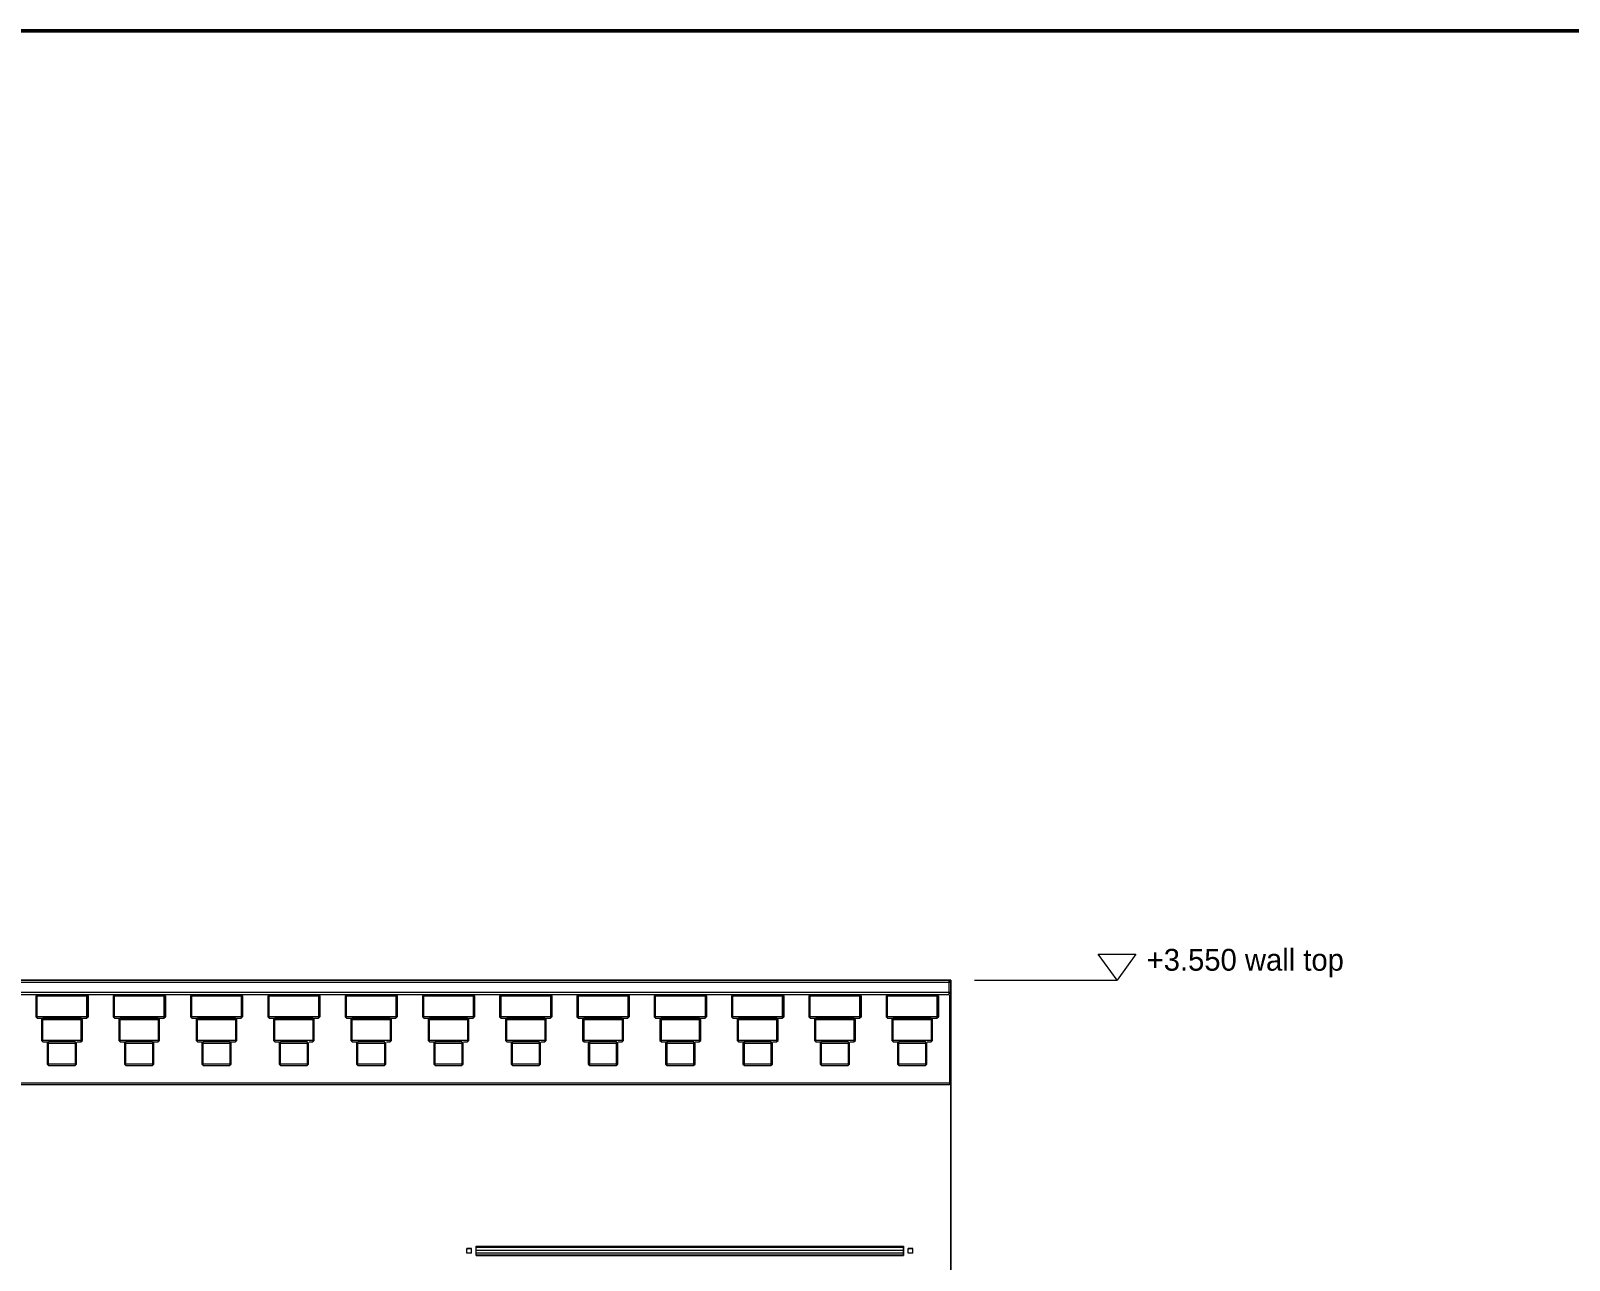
# Model space of a CAD drawing. Header units: metres. Extents: x 10 to 831, y 10 to 584.
# Drawn here: x 344.5 to 474.1, y 480.4 to 584 of the extents above; entities that cross this region are included whole.
import ezdxf

# ---------------------------------------------------------------- set-up
doc = ezdxf.new("R2010")
doc.units = ezdxf.units.M
for name, color, linetype, lineweight in [('DIM', 1, 'Continuous', 13), ('FRAME', 7, 'Continuous', 50), ('VIS', 8, 'Continuous', 13)]:
    doc.layers.add(name, color=color, linetype=linetype, lineweight=lineweight)

msp = doc.modelspace()

# ---------------------------------------------------------------- linework, layer by layer
at = {"layer": 'DIM'}
msp.add_line((424, 504), (436, 504), dxfattribs=at)
msp.add_lwpolyline([(434.4, 506.2), (437.6, 506.2), (436, 504), (434.4, 506.2)], dxfattribs=at)
at = {"layer": 'FRAME'}
msp.add_lwpolyline([(10, 10), (831, 10), (831, 584), (10, 584), (10, 10)], close=True, dxfattribs=at)
at = {"layer": 'VIS'}
for p, q in [((422, 504), (194, 504)), ((194, 504), (422, 504)), ((194, 504), (422, 504)), ((422, 504), (194, 504)), ((421.88, 504), (194.12, 504)), ((421.84, 504), (194.16, 504)), ((194.16, 504), (421.84, 504)), ((194.16, 503.84), (421.84, 503.84)), ((421.84, 504), (422, 503.84)), ((421.84, 504), (421.84, 503.84)), ((422, 503.84), (421.84, 504)), ((421.84, 504), (421.84, 504)), ((421.84, 503.84), (422, 503.84)), ((421.84, 503.84), (421.84, 502.96)), ((421.88, 504), (421.88, 503.94)), ((422, 503.88), (421.88, 504)), ((421.88, 504), (422, 503.88)), ((421.88, 504), (421.88, 504)), ((422, 503.84), (421.92, 503.84)), ((422, 503.88), (421.94, 503.88)), ((422, 400.56), (422, 504)), ((422, 400.56), (422, 504)), ((422, 504), (422, 504)), ((422, 504), (422, 476)), ((422, 476), (422, 504)), ((422, 504), (422, 504)), ((422, 503.88), (422, 503.88)), ((422, 495.32), (422, 503.88)), ((422, 503.88), (422, 503.7992)), ((422, 503.84), (422, 502.96)), ((422, 502.96), (422, 503.84)), ((422, 503.84), (422, 503.84)), ((421.84, 502.96), (194.16, 502.96)), ((194.16, 502.8), (421.84, 502.8)), ((344.8856, 502.68), (345.0056, 502.68)), ((344.8856, 502.68), (344.8856, 500.92)), ((345.0056, 502.68), (345.0056, 502.74)), ((345.0056, 500.92), (345.0056, 502.68)), ((345.0056, 502.68), (349.1656, 502.68)), ((349.1656, 502.68), (349.2856, 502.68)), ((349.1656, 502.68), (349.1656, 500.92)), ((349.2856, 502.68), (349.2256, 502.74)), ((349.2856, 502.68), (349.2256, 502.68)), ((349.2856, 500.92), (349.2856, 502.68)), ((349.2856, 502.68), (349.2856, 502.68)), ((349.2856, 502.68), (349.2856, 500.92)), ((351.4, 502.68), (351.52, 502.68)), ((351.4, 502.68), (351.4, 500.92)), ((351.52, 502.68), (351.52, 502.74)), ((351.52, 500.92), (351.52, 502.68)), ((351.52, 502.68), (355.68, 502.68)), ((355.68, 502.68), (355.8, 502.68)), ((355.68, 502.68), (355.68, 500.92)), ((355.8, 502.68), (355.74, 502.74)), ((355.8, 502.68), (355.74, 502.68)), ((355.8, 502.68), (355.8, 502.68)), ((355.8, 500.92), (355.8, 502.68)), ((355.8, 502.68), (355.8, 500.92)), ((357.9144, 502.68), (358.0344, 502.68)), ((357.9144, 502.68), (357.9144, 500.92)), ((358.0344, 502.68), (358.0344, 502.74)), ((358.0344, 500.92), (358.0344, 502.68)), ((358.0344, 502.68), (362.1944, 502.68)), ((362.1944, 502.68), (362.3144, 502.68)), ((362.1944, 502.68), (362.1944, 500.92)), ((362.3144, 502.68), (362.2544, 502.74)), ((362.3144, 502.68), (362.2544, 502.68)), ((362.3144, 500.92), (362.3144, 502.68)), ((362.3144, 502.68), (362.3144, 502.68)), ((362.3144, 502.68), (362.3144, 500.92)), ((364.4284, 502.68), (364.5484, 502.68)), ((364.4284, 502.68), (364.4284, 500.92)), ((364.5484, 502.68), (364.5484, 502.74)), ((364.5484, 500.92), (364.5484, 502.68)), ((364.5484, 502.68), (368.7084, 502.68)), ((368.7084, 502.68), (368.8284, 502.68)), ((368.7084, 502.68), (368.7084, 500.92)), ((368.8284, 502.68), (368.7684, 502.74)), ((368.8284, 502.68), (368.7684, 502.68)), ((368.8284, 502.68), (368.8284, 502.68)), ((368.8284, 500.92), (368.8284, 502.68)), ((368.8284, 502.68), (368.8284, 500.92)), ((370.9428, 502.68), (371.0628, 502.68)), ((370.9428, 502.68), (370.9428, 500.92)), ((371.0628, 502.68), (371.0628, 502.74)), ((371.0628, 500.92), (371.0628, 502.68)), ((371.0628, 502.68), (375.2228, 502.68)), ((375.2228, 502.68), (375.3428, 502.68)), ((375.2228, 502.68), (375.2228, 500.92)), ((375.3428, 502.68), (375.2828, 502.74)), ((375.3428, 502.68), (375.2828, 502.68)), ((375.3428, 500.92), (375.3428, 502.68)), ((375.3428, 502.68), (375.3428, 502.68)), ((375.3428, 502.68), (375.3428, 500.92)), ((377.4572, 502.68), (377.5772, 502.68)), ((377.4572, 502.68), (377.4572, 500.92)), ((377.5772, 502.68), (377.5772, 502.74)), ((377.5772, 500.92), (377.5772, 502.68)), ((377.5772, 502.68), (381.7372, 502.68)), ((381.7372, 502.68), (381.8572, 502.68)), ((381.7372, 502.68), (381.7372, 500.92)), ((381.8572, 502.68), (381.7972, 502.74)), ((381.8572, 502.68), (381.7972, 502.68)), ((381.8572, 502.68), (381.8572, 502.68)), ((381.8572, 500.92), (381.8572, 502.68)), ((381.8572, 502.68), (381.8572, 500.92)), ((383.9716, 502.68), (384.0916, 502.68)), ((383.9716, 502.68), (383.9716, 500.92)), ((384.0916, 502.68), (384.0916, 502.74)), ((384.0916, 500.92), (384.0916, 502.68)), ((384.0916, 502.68), (388.2516, 502.68)), ((388.2516, 502.68), (388.3716, 502.68)), ((388.2516, 502.68), (388.2516, 500.92)), ((388.3716, 502.68), (388.3116, 502.74)), ((388.3716, 502.68), (388.3116, 502.68)), ((388.3716, 500.92), (388.3716, 502.68)), ((388.3716, 502.68), (388.3716, 502.68)), ((388.3716, 502.68), (388.3716, 500.92)), ((390.4856, 502.68), (390.6056, 502.68)), ((390.4856, 502.68), (390.4856, 500.92)), ((390.6056, 502.68), (390.6056, 502.74)), ((390.6056, 500.92), (390.6056, 502.68)), ((390.6056, 502.68), (394.7656, 502.68)), ((394.7656, 502.68), (394.8856, 502.68)), ((394.7656, 502.68), (394.7656, 500.92)), ((394.8856, 502.68), (394.8256, 502.74)), ((394.8856, 502.68), (394.8256, 502.68)), ((394.8856, 502.68), (394.8856, 502.68)), ((394.8856, 500.92), (394.8856, 502.68)), ((394.8856, 502.68), (394.8856, 500.92)), ((397, 502.68), (397.12, 502.68)), ((397, 502.68), (397, 500.92)), ((397.12, 502.68), (397.12, 502.74)), ((397.12, 500.92), (397.12, 502.68)), ((397.12, 502.68), (401.28, 502.68)), ((401.28, 502.68), (401.4, 502.68)), ((401.28, 502.68), (401.28, 500.92)), ((401.4, 502.68), (401.34, 502.74)), ((401.4, 502.68), (401.34, 502.68)), ((401.4, 500.92), (401.4, 502.68)), ((401.4, 502.68), (401.4, 502.68)), ((401.4, 502.68), (401.4, 500.92)), ((403.5144, 502.68), (403.6344, 502.68)), ((403.5144, 502.68), (403.5144, 500.92)), ((403.6344, 502.68), (403.6344, 502.74)), ((403.6344, 500.92), (403.6344, 502.68)), ((403.6344, 502.68), (407.7944, 502.68)), ((407.7944, 502.68), (407.9144, 502.68)), ((407.7944, 502.68), (407.7944, 500.92)), ((407.9144, 502.68), (407.8544, 502.74)), ((407.9144, 502.68), (407.8544, 502.68)), ((407.9144, 502.68), (407.9144, 502.68)), ((407.9144, 500.92), (407.9144, 502.68)), ((407.9144, 502.68), (407.9144, 500.92)), ((410.0288, 502.68), (410.1484, 502.68)), ((410.0288, 502.68), (410.0288, 500.92)), ((410.1484, 502.68), (410.1484, 502.74)), ((410.1484, 500.92), (410.1484, 502.68)), ((410.1484, 502.68), (414.3084, 502.68)), ((414.3084, 502.68), (414.4284, 502.68)), ((414.3084, 502.68), (414.3084, 500.92)), ((414.4284, 502.68), (414.3684, 502.74)), ((414.4284, 502.68), (414.3684, 502.68)), ((414.4284, 500.92), (414.4284, 502.68)), ((414.4284, 502.68), (414.4284, 502.68)), ((414.4284, 502.68), (414.4284, 500.92)), ((416.5428, 502.68), (416.6628, 502.68)), ((416.5428, 502.68), (416.5428, 500.92)), ((416.6628, 502.68), (416.6628, 502.74)), ((416.6628, 500.92), (416.6628, 502.68)), ((416.6628, 502.68), (420.8228, 502.68)), ((420.8228, 502.68), (420.9428, 502.68)), ((420.8228, 502.68), (420.8228, 500.92)), ((420.9428, 502.68), (420.8828, 502.74)), ((420.9428, 502.68), (420.8828, 502.68)), ((420.9428, 502.68), (420.9428, 502.68)), ((420.9428, 500.92), (420.9428, 502.68)), ((420.9428, 502.68), (420.9428, 500.92)), ((421.84, 502.8), (422, 502.96)), ((422, 502.96), (421.84, 502.96)), ((421.84, 502.96), (421.84, 502.8)), ((421.84, 502.8), (421.84, 502.8)), ((421.88, 502.7496), (421.88, 495.32)), ((422, 502.96), (421.92, 502.88)), ((422, 502.96), (422, 502.96)), ((422, 502.9108), (422, 495.32)), ((345.0056, 500.92), (344.8856, 500.92)), ((344.8856, 500.92), (345.0056, 500.8)), ((344.8856, 500.92), (344.8856, 500.92)), ((345.0056, 500.8), (345.0056, 500.92)), ((349.1656, 500.92), (345.0056, 500.92)), ((345.0056, 500.8), (349.1656, 500.8)), ((345.4856, 500.8), (345.3656, 500.68)), ((345.3656, 500.68), (345.4856, 500.68)), ((345.3656, 500.68), (345.3656, 498.92)), ((345.4856, 500.68), (345.4856, 500.8)), ((345.4856, 500.8), (345.4856, 500.8)), ((348.6856, 500.8), (345.4856, 500.8)), ((345.4856, 500.68), (348.6856, 500.68)), ((345.4856, 498.92), (345.4856, 500.68)), ((348.6856, 500.8), (348.6856, 500.68)), ((348.8056, 500.68), (348.6856, 500.8)), ((348.6856, 500.8), (348.6856, 500.8)), ((348.6856, 500.68), (348.8056, 500.68)), ((348.6856, 500.68), (348.6856, 498.92)), ((348.8056, 500.68), (348.8056, 500.68)), ((348.8056, 498.92), (348.8056, 500.68)), ((349.1656, 500.8), (349.2856, 500.92)), ((349.2856, 500.92), (349.1656, 500.92)), ((349.1656, 500.92), (349.1656, 500.8)), ((349.1656, 500.8), (349.1656, 500.8)), ((349.2856, 500.92), (349.2256, 500.86)), ((349.2856, 500.92), (349.2856, 500.92)), ((351.52, 500.92), (351.4, 500.92)), ((351.4, 500.92), (351.52, 500.8)), ((351.4, 500.92), (351.4, 500.92)), ((351.52, 500.8), (351.52, 500.92)), ((355.68, 500.92), (351.52, 500.92)), ((351.52, 500.8), (355.68, 500.8)), ((352, 500.8), (351.88, 500.68)), ((351.88, 500.68), (352, 500.68)), ((351.88, 500.68), (351.88, 498.92)), ((352, 500.68), (352, 500.8)), ((352, 500.8), (352, 500.8)), ((355.2, 500.8), (352, 500.8)), ((352, 500.68), (355.2, 500.68)), ((352, 498.92), (352, 500.68)), ((355.2, 500.8), (355.2, 500.68)), ((355.32, 500.68), (355.2, 500.8)), ((355.2, 500.8), (355.2, 500.8)), ((355.2, 500.68), (355.32, 500.68)), ((355.2, 500.68), (355.2, 498.92)), ((355.32, 498.92), (355.32, 500.68)), ((355.32, 500.68), (355.32, 500.68)), ((355.68, 500.8), (355.8, 500.92)), ((355.8, 500.92), (355.68, 500.92)), ((355.68, 500.92), (355.68, 500.8)), ((355.68, 500.8), (355.68, 500.8)), ((355.8, 500.92), (355.74, 500.86)), ((355.8, 500.92), (355.8, 500.92)), ((358.0344, 500.92), (357.9144, 500.92)), ((357.9144, 500.92), (358.0344, 500.8)), ((357.9144, 500.92), (357.9144, 500.92)), ((358.0344, 500.8), (358.0344, 500.92)), ((362.1944, 500.92), (358.0344, 500.92)), ((358.0344, 500.8), (362.1944, 500.8)), ((358.5144, 500.8), (358.3944, 500.68)), ((358.3944, 500.68), (358.5144, 500.68)), ((358.3944, 500.68), (358.3944, 498.92)), ((358.5144, 500.68), (358.5144, 500.8)), ((358.5144, 500.8), (358.5144, 500.8)), ((361.7144, 500.8), (358.5144, 500.8)), ((358.5144, 500.68), (361.7144, 500.68)), ((358.5144, 498.92), (358.5144, 500.68)), ((361.7144, 500.8), (361.7144, 500.68)), ((361.8344, 500.68), (361.7144, 500.8)), ((361.7144, 500.8), (361.7144, 500.8)), ((361.7144, 500.68), (361.8344, 500.68)), ((361.7144, 500.68), (361.7144, 498.92)), ((361.8344, 500.68), (361.8344, 500.68)), ((361.8344, 498.92), (361.8344, 500.68)), ((362.1944, 500.8), (362.3144, 500.92)), ((362.3144, 500.92), (362.1944, 500.92)), ((362.1944, 500.92), (362.1944, 500.8)), ((362.1944, 500.8), (362.1944, 500.8)), ((362.3144, 500.92), (362.2544, 500.86)), ((362.3144, 500.92), (362.3144, 500.92)), ((364.5484, 500.92), (364.4284, 500.92)), ((364.4284, 500.92), (364.5484, 500.8)), ((364.4284, 500.92), (364.4284, 500.92)), ((364.5484, 500.8), (364.5484, 500.92)), ((368.7084, 500.92), (364.5484, 500.92)), ((364.5484, 500.8), (368.7084, 500.8)), ((365.0284, 500.8), (364.9084, 500.68)), ((364.9084, 500.68), (365.0284, 500.68)), ((364.9084, 500.68), (364.9084, 498.92)), ((365.0284, 500.68), (365.0284, 500.8)), ((365.0284, 500.8), (365.0284, 500.8)), ((368.2288, 500.8), (365.0284, 500.8)), ((365.0284, 500.68), (368.2288, 500.68)), ((365.0284, 498.92), (365.0284, 500.68)), ((368.2288, 500.8), (368.2288, 500.68)), ((368.3484, 500.68), (368.2288, 500.8)), ((368.2288, 500.8), (368.2288, 500.8)), ((368.2288, 500.68), (368.3484, 500.68)), ((368.2288, 500.68), (368.2288, 498.92)), ((368.3484, 498.92), (368.3484, 500.68)), ((368.3484, 500.68), (368.3484, 500.68)), ((368.7084, 500.8), (368.8284, 500.92)), ((368.8284, 500.92), (368.7084, 500.92)), ((368.7084, 500.92), (368.7084, 500.8)), ((368.7084, 500.8), (368.7084, 500.8)), ((368.8284, 500.92), (368.7684, 500.86)), ((368.8284, 500.92), (368.8284, 500.92)), ((371.0628, 500.92), (370.9428, 500.92)), ((370.9428, 500.92), (371.0628, 500.8)), ((370.9428, 500.92), (370.9428, 500.92)), ((371.0628, 500.8), (371.0628, 500.92)), ((375.2228, 500.92), (371.0628, 500.92)), ((371.0628, 500.8), (375.2228, 500.8)), ((371.5428, 500.8), (371.4228, 500.68)), ((371.4228, 500.68), (371.5428, 500.68)), ((371.4228, 500.68), (371.4228, 498.92)), ((371.5428, 500.68), (371.5428, 500.8)), ((371.5428, 500.8), (371.5428, 500.8)), ((374.7428, 500.8), (371.5428, 500.8)), ((371.5428, 500.68), (374.7428, 500.68)), ((371.5428, 498.92), (371.5428, 500.68)), ((374.7428, 500.8), (374.7428, 500.68)), ((374.8628, 500.68), (374.7428, 500.8)), ((374.7428, 500.8), (374.7428, 500.8)), ((374.7428, 500.68), (374.8628, 500.68)), ((374.7428, 500.68), (374.7428, 498.92)), ((374.8628, 500.68), (374.8628, 500.68)), ((374.8628, 498.92), (374.8628, 500.68)), ((375.2228, 500.8), (375.3428, 500.92)), ((375.3428, 500.92), (375.2228, 500.92)), ((375.2228, 500.92), (375.2228, 500.8)), ((375.2228, 500.8), (375.2228, 500.8)), ((375.3428, 500.92), (375.2828, 500.86)), ((375.3428, 500.92), (375.3428, 500.92)), ((377.5772, 500.92), (377.4572, 500.92)), ((377.4572, 500.92), (377.5772, 500.8)), ((377.4572, 500.92), (377.4572, 500.92)), ((377.5772, 500.8), (377.5772, 500.92)), ((381.7372, 500.92), (377.5772, 500.92)), ((377.5772, 500.8), (381.7372, 500.8)), ((378.0572, 500.8), (377.9372, 500.68)), ((377.9372, 500.68), (378.0572, 500.68)), ((377.9372, 500.68), (377.9372, 498.92)), ((378.0572, 500.68), (378.0572, 500.8)), ((378.0572, 500.8), (378.0572, 500.8)), ((381.2572, 500.8), (378.0572, 500.8)), ((378.0572, 500.68), (381.2572, 500.68)), ((378.0572, 498.92), (378.0572, 500.68)), ((381.2572, 500.8), (381.2572, 500.68)), ((381.3772, 500.68), (381.2572, 500.8)), ((381.2572, 500.8), (381.2572, 500.8)), ((381.2572, 500.68), (381.3772, 500.68)), ((381.2572, 500.68), (381.2572, 498.92)), ((381.3772, 498.92), (381.3772, 500.68)), ((381.3772, 500.68), (381.3772, 500.68)), ((381.7372, 500.8), (381.8572, 500.92)), ((381.8572, 500.92), (381.7372, 500.92)), ((381.7372, 500.92), (381.7372, 500.8)), ((381.7372, 500.8), (381.7372, 500.8)), ((381.8572, 500.92), (381.7972, 500.86)), ((381.8572, 500.92), (381.8572, 500.92)), ((384.0916, 500.92), (383.9716, 500.92)), ((383.9716, 500.92), (384.0916, 500.8)), ((383.9716, 500.92), (383.9716, 500.92)), ((384.0916, 500.8), (384.0916, 500.92)), ((388.2516, 500.92), (384.0916, 500.92)), ((384.0916, 500.8), (388.2516, 500.8)), ((384.5716, 500.8), (384.4516, 500.68)), ((384.4516, 500.68), (384.5716, 500.68)), ((384.4516, 500.68), (384.4516, 498.92)), ((384.5716, 500.68), (384.5716, 500.8)), ((384.5716, 500.8), (384.5716, 500.8)), ((387.7716, 500.8), (384.5716, 500.8)), ((384.5716, 500.68), (387.7716, 500.68)), ((384.5716, 498.92), (384.5716, 500.68)), ((387.7716, 500.8), (387.7716, 500.68)), ((387.8916, 500.68), (387.7716, 500.8)), ((387.7716, 500.8), (387.7716, 500.8)), ((387.7716, 500.68), (387.8916, 500.68)), ((387.7716, 500.68), (387.7716, 498.92)), ((387.8916, 500.68), (387.8916, 500.68)), ((387.8916, 498.92), (387.8916, 500.68)), ((388.2516, 500.8), (388.3716, 500.92)), ((388.3716, 500.92), (388.2516, 500.92)), ((388.2516, 500.92), (388.2516, 500.8)), ((388.2516, 500.8), (388.2516, 500.8)), ((388.3716, 500.92), (388.3116, 500.86)), ((388.3716, 500.92), (388.3716, 500.92)), ((390.6056, 500.92), (390.4856, 500.92)), ((390.4856, 500.92), (390.6056, 500.8)), ((390.4856, 500.92), (390.4856, 500.92)), ((390.6056, 500.8), (390.6056, 500.92)), ((394.7656, 500.92), (390.6056, 500.92)), ((390.6056, 500.8), (394.7656, 500.8)), ((391.0856, 500.8), (390.9656, 500.68)), ((390.9656, 500.68), (391.0856, 500.68)), ((390.9656, 500.68), (390.9656, 498.92)), ((391.0856, 500.68), (391.0856, 500.8)), ((391.0856, 500.8), (391.0856, 500.8)), ((394.2856, 500.8), (391.0856, 500.8)), ((391.0856, 500.68), (394.2856, 500.68)), ((391.0856, 498.92), (391.0856, 500.68)), ((394.2856, 500.8), (394.2856, 500.68)), ((394.4056, 500.68), (394.2856, 500.8)), ((394.2856, 500.8), (394.2856, 500.8)), ((394.2856, 500.68), (394.4056, 500.68)), ((394.2856, 500.68), (394.2856, 498.92)), ((394.4056, 498.92), (394.4056, 500.68)), ((394.4056, 500.68), (394.4056, 500.68)), ((394.7656, 500.8), (394.8856, 500.92)), ((394.8856, 500.92), (394.7656, 500.92)), ((394.7656, 500.92), (394.7656, 500.8)), ((394.7656, 500.8), (394.7656, 500.8)), ((394.8856, 500.92), (394.8256, 500.86)), ((394.8856, 500.92), (394.8856, 500.92)), ((397.12, 500.92), (397, 500.92)), ((397, 500.92), (397.12, 500.8)), ((397, 500.92), (397, 500.92)), ((397.12, 500.8), (397.12, 500.92)), ((401.28, 500.92), (397.12, 500.92)), ((397.12, 500.8), (401.28, 500.8)), ((397.6, 500.8), (397.48, 500.68)), ((397.48, 500.68), (397.6, 500.68)), ((397.48, 500.68), (397.48, 498.92)), ((397.6, 500.68), (397.6, 500.8)), ((397.6, 500.8), (397.6, 500.8)), ((400.8, 500.8), (397.6, 500.8)), ((397.6, 500.68), (400.8, 500.68)), ((397.6, 498.92), (397.6, 500.68)), ((400.8, 500.8), (400.8, 500.68)), ((400.92, 500.68), (400.8, 500.8)), ((400.8, 500.8), (400.8, 500.8)), ((400.8, 500.68), (400.92, 500.68)), ((400.8, 500.68), (400.8, 498.92)), ((400.92, 500.68), (400.92, 500.68)), ((400.92, 498.92), (400.92, 500.68)), ((401.28, 500.8), (401.4, 500.92)), ((401.4, 500.92), (401.28, 500.92)), ((401.28, 500.92), (401.28, 500.8)), ((401.28, 500.8), (401.28, 500.8)), ((401.4, 500.92), (401.34, 500.86)), ((401.4, 500.92), (401.4, 500.92)), ((403.6344, 500.92), (403.5144, 500.92)), ((403.5144, 500.92), (403.6344, 500.8)), ((403.5144, 500.92), (403.5144, 500.92)), ((403.6344, 500.8), (403.6344, 500.92)), ((407.7944, 500.92), (403.6344, 500.92)), ((403.6344, 500.8), (407.7944, 500.8)), ((404.1144, 500.8), (403.9944, 500.68)), ((403.9944, 500.68), (404.1144, 500.68)), ((403.9944, 500.68), (403.9944, 498.92)), ((404.1144, 500.68), (404.1144, 500.8)), ((404.1144, 500.8), (404.1144, 500.8)), ((407.3144, 500.8), (404.1144, 500.8)), ((404.1144, 500.68), (407.3144, 500.68)), ((404.1144, 498.92), (404.1144, 500.68)), ((407.3144, 500.8), (407.3144, 500.68)), ((407.4344, 500.68), (407.3144, 500.8)), ((407.3144, 500.8), (407.3144, 500.8)), ((407.3144, 500.68), (407.4344, 500.68)), ((407.3144, 500.68), (407.3144, 498.92)), ((407.4344, 498.92), (407.4344, 500.68)), ((407.4344, 500.68), (407.4344, 500.68)), ((407.7944, 500.8), (407.9144, 500.92)), ((407.9144, 500.92), (407.7944, 500.92)), ((407.7944, 500.92), (407.7944, 500.8)), ((407.7944, 500.8), (407.7944, 500.8)), ((407.9144, 500.92), (407.8544, 500.86)), ((407.9144, 500.92), (407.9144, 500.92)), ((410.1484, 500.92), (410.0288, 500.92)), ((410.0288, 500.92), (410.1484, 500.8)), ((410.0288, 500.92), (410.0288, 500.92)), ((410.1484, 500.8), (410.1484, 500.92)), ((414.3084, 500.92), (410.1484, 500.92)), ((410.1484, 500.8), (414.3084, 500.8)), ((410.6284, 500.8), (410.5084, 500.68)), ((410.5084, 500.68), (410.6284, 500.68)), ((410.5084, 500.68), (410.5084, 498.92)), ((410.6284, 500.68), (410.6284, 500.8)), ((410.6284, 500.8), (410.6284, 500.8)), ((413.8284, 500.8), (410.6284, 500.8)), ((410.6284, 500.68), (413.8284, 500.68)), ((410.6284, 498.92), (410.6284, 500.68)), ((413.8284, 500.8), (413.8284, 500.68)), ((413.9484, 500.68), (413.8284, 500.8)), ((413.8284, 500.8), (413.8284, 500.8)), ((413.8284, 500.68), (413.9484, 500.68)), ((413.8284, 500.68), (413.8284, 498.92)), ((413.9484, 500.68), (413.9484, 500.68)), ((413.9484, 498.92), (413.9484, 500.68)), ((414.3084, 500.8), (414.4284, 500.92)), ((414.4284, 500.92), (414.3084, 500.92)), ((414.3084, 500.92), (414.3084, 500.8)), ((414.3084, 500.8), (414.3084, 500.8)), ((414.4284, 500.92), (414.3684, 500.86)), ((414.4284, 500.92), (414.4284, 500.92)), ((416.6628, 500.92), (416.5428, 500.92)), ((416.5428, 500.92), (416.6628, 500.8)), ((416.5428, 500.92), (416.5428, 500.92)), ((416.6628, 500.8), (416.6628, 500.92)), ((420.8228, 500.92), (416.6628, 500.92)), ((416.6628, 500.8), (420.8228, 500.8)), ((417.1428, 500.8), (417.0228, 500.68)), ((417.0228, 500.68), (417.1428, 500.68)), ((417.0228, 500.68), (417.0228, 498.92)), ((417.1428, 500.68), (417.1428, 500.8)), ((417.1428, 500.8), (417.1428, 500.8)), ((420.3428, 500.8), (417.1428, 500.8)), ((417.1428, 500.68), (420.3428, 500.68)), ((417.1428, 498.92), (417.1428, 500.68)), ((420.3428, 500.8), (420.3428, 500.68)), ((420.4628, 500.68), (420.3428, 500.8)), ((420.3428, 500.8), (420.3428, 500.8)), ((420.3428, 500.68), (420.4628, 500.68)), ((420.3428, 500.68), (420.3428, 498.92)), ((420.4628, 498.92), (420.4628, 500.68)), ((420.4628, 500.68), (420.4628, 500.68)), ((420.8228, 500.8), (420.9428, 500.92)), ((420.9428, 500.92), (420.8228, 500.92)), ((420.8228, 500.92), (420.8228, 500.8)), ((420.8228, 500.8), (420.8228, 500.8)), ((420.9428, 500.92), (420.8828, 500.86)), ((420.9428, 500.92), (420.9428, 500.92)), ((345.4856, 498.92), (345.3656, 498.92)), ((345.3656, 498.92), (345.4856, 498.8)), ((345.3656, 498.92), (345.3656, 498.92)), ((345.4856, 498.8), (345.4856, 498.92)), ((348.6856, 498.92), (345.4856, 498.92)), ((345.4856, 498.8), (345.9068, 498.8)), ((345.9656, 498.8), (345.8456, 498.68)), ((345.8456, 498.68), (345.9656, 498.68)), ((345.8456, 498.68), (345.8456, 496.92)), ((345.9656, 498.68), (345.9656, 498.8)), ((348.2056, 498.8), (345.9656, 498.8)), ((345.9656, 498.8), (345.9656, 498.8)), ((345.9656, 498.68), (348.2056, 498.68)), ((345.9656, 496.92), (345.9656, 498.68)), ((348.2056, 498.8), (348.2056, 498.68)), ((348.3256, 498.68), (348.2056, 498.8)), ((348.2056, 498.68), (348.3256, 498.68)), ((348.2056, 498.68), (348.2056, 496.92)), ((348.3256, 496.92), (348.3256, 498.68)), ((348.3256, 498.68), (348.3256, 498.68)), ((348.3488, 498.8), (348.6856, 498.8)), ((348.6856, 498.8), (348.8056, 498.92)), ((348.8056, 498.92), (348.6856, 498.92)), ((348.6856, 498.92), (348.6856, 498.8)), ((348.6856, 498.8), (348.6856, 498.8)), ((348.8056, 498.92), (348.8056, 498.92)), ((352, 498.92), (351.88, 498.92)), ((351.88, 498.92), (352, 498.8)), ((351.88, 498.92), (351.88, 498.92)), ((352, 498.8), (352, 498.92)), ((355.2, 498.92), (352, 498.92)), ((352, 498.8), (352.4, 498.8)), ((352.48, 498.8), (352.36, 498.68)), ((352.36, 498.68), (352.48, 498.68)), ((352.36, 498.68), (352.36, 496.92)), ((352.48, 498.68), (352.48, 498.8)), ((354.72, 498.8), (352.48, 498.8)), ((352.48, 498.8), (352.48, 498.8)), ((352.48, 498.68), (354.72, 498.68)), ((352.48, 496.92), (352.48, 498.68)), ((354.72, 498.8), (355.2, 498.8)), ((354.72, 498.8), (354.72, 498.68)), ((354.84, 498.68), (354.72, 498.8)), ((354.72, 498.68), (354.84, 498.68)), ((354.72, 498.68), (354.72, 496.92)), ((354.84, 498.68), (354.84, 498.68)), ((354.84, 496.92), (354.84, 498.68)), ((355.2, 498.8), (355.32, 498.92)), ((355.32, 498.92), (355.2, 498.92)), ((355.2, 498.92), (355.2, 498.8)), ((355.2, 498.8), (355.2, 498.8)), ((355.32, 498.92), (355.32, 498.92)), ((358.5144, 498.92), (358.3944, 498.92)), ((358.3944, 498.92), (358.5144, 498.8)), ((358.3944, 498.92), (358.3944, 498.92)), ((358.5144, 498.8), (358.5144, 498.92)), ((361.7144, 498.92), (358.5144, 498.92)), ((358.5144, 498.8), (358.9144, 498.8)), ((358.9944, 498.8), (358.8744, 498.68)), ((358.8744, 498.68), (358.9944, 498.68)), ((358.8744, 498.68), (358.8744, 496.92)), ((358.9944, 498.68), (358.9944, 498.8)), ((361.2344, 498.8), (358.9944, 498.8)), ((358.9944, 498.8), (358.9944, 498.8)), ((358.9944, 498.68), (361.2344, 498.68)), ((358.9944, 496.92), (358.9944, 498.68)), ((361.2344, 498.8), (361.7144, 498.8)), ((361.2344, 498.8), (361.2344, 498.68)), ((361.3544, 498.68), (361.2344, 498.8)), ((361.2344, 498.68), (361.3544, 498.68)), ((361.2344, 498.68), (361.2344, 496.92)), ((361.3544, 496.92), (361.3544, 498.68)), ((361.3544, 498.68), (361.3544, 498.68)), ((361.7144, 498.8), (361.8344, 498.92)), ((361.8344, 498.92), (361.7144, 498.92)), ((361.7144, 498.92), (361.7144, 498.8)), ((361.7144, 498.8), (361.7144, 498.8)), ((361.8344, 498.92), (361.8344, 498.92)), ((365.0284, 498.92), (364.9084, 498.92)), ((364.9084, 498.92), (365.0284, 498.8)), ((364.9084, 498.92), (364.9084, 498.92)), ((365.0284, 498.8), (365.0284, 498.92)), ((368.2288, 498.92), (365.0284, 498.92)), ((365.0284, 498.8), (365.4284, 498.8)), ((365.5084, 498.8), (365.3884, 498.68)), ((365.3884, 498.68), (365.5084, 498.68)), ((365.3884, 498.68), (365.3884, 496.92)), ((365.5084, 498.68), (365.5084, 498.8)), ((367.7488, 498.8), (365.5084, 498.8)), ((365.5084, 498.8), (365.5084, 498.8)), ((365.5084, 498.68), (367.7488, 498.68)), ((365.5084, 496.92), (365.5084, 498.68)), ((367.7488, 498.8), (367.7488, 498.68)), ((367.8684, 498.68), (367.7488, 498.8)), ((367.7488, 498.68), (367.8684, 498.68)), ((367.7488, 498.68), (367.7488, 496.92)), ((367.8684, 498.68), (367.8684, 498.68)), ((367.8684, 496.92), (367.8684, 498.68)), ((367.9084, 498.8), (368.2288, 498.8)), ((368.2288, 498.8), (368.3484, 498.92)), ((368.3484, 498.92), (368.2288, 498.92)), ((368.2288, 498.92), (368.2288, 498.8)), ((368.2288, 498.8), (368.2288, 498.8)), ((368.3484, 498.92), (368.3484, 498.92)), ((371.5428, 498.92), (371.4228, 498.92)), ((371.4228, 498.92), (371.5428, 498.8)), ((371.4228, 498.92), (371.4228, 498.92)), ((371.5428, 498.8), (371.5428, 498.92)), ((374.7428, 498.92), (371.5428, 498.92)), ((371.5428, 498.8), (371.9428, 498.8)), ((372.0228, 498.8), (371.9028, 498.68)), ((371.9028, 498.68), (372.0228, 498.68)), ((371.9028, 498.68), (371.9028, 496.92)), ((372.0228, 498.68), (372.0228, 498.8)), ((374.2628, 498.8), (372.0228, 498.8)), ((372.0228, 498.8), (372.0228, 498.8)), ((372.0228, 498.68), (374.2628, 498.68)), ((372.0228, 496.92), (372.0228, 498.68)), ((374.2628, 498.8), (374.2628, 498.68)), ((374.3828, 498.68), (374.2628, 498.8)), ((374.2628, 498.68), (374.3828, 498.68)), ((374.2628, 498.68), (374.2628, 496.92)), ((374.3828, 496.92), (374.3828, 498.68)), ((374.3828, 498.68), (374.3828, 498.68)), ((374.4228, 498.8), (374.7428, 498.8)), ((374.7428, 498.8), (374.8628, 498.92)), ((374.8628, 498.92), (374.7428, 498.92)), ((374.7428, 498.92), (374.7428, 498.8)), ((374.7428, 498.8), (374.7428, 498.8)), ((374.8628, 498.92), (374.8628, 498.92)), ((378.0572, 498.92), (377.9372, 498.92)), ((377.9372, 498.92), (378.0572, 498.8)), ((377.9372, 498.92), (377.9372, 498.92)), ((378.0572, 498.8), (378.0572, 498.92)), ((381.2572, 498.92), (378.0572, 498.92)), ((378.0572, 498.8), (378.4784, 498.8)), ((378.5372, 498.8), (378.4172, 498.68)), ((378.4172, 498.68), (378.5372, 498.68)), ((378.4172, 498.68), (378.4172, 496.92)), ((378.5372, 498.68), (378.5372, 498.8)), ((380.7772, 498.8), (378.5372, 498.8)), ((378.5372, 498.8), (378.5372, 498.8)), ((378.5372, 498.68), (380.7772, 498.68)), ((378.5372, 496.92), (378.5372, 498.68)), ((380.7772, 498.8), (380.7772, 498.68)), ((380.8972, 498.68), (380.7772, 498.8)), ((380.7772, 498.68), (380.8972, 498.68)), ((380.7772, 498.68), (380.7772, 496.92)), ((380.8972, 498.68), (380.8972, 498.68)), ((380.8972, 496.92), (380.8972, 498.68)), ((380.9204, 498.8), (381.2572, 498.8)), ((381.2572, 498.8), (381.3772, 498.92)), ((381.3772, 498.92), (381.2572, 498.92)), ((381.2572, 498.92), (381.2572, 498.8)), ((381.2572, 498.8), (381.2572, 498.8)), ((381.3772, 498.92), (381.3772, 498.92)), ((384.5716, 498.92), (384.4516, 498.92)), ((384.4516, 498.92), (384.5716, 498.8)), ((384.4516, 498.92), (384.4516, 498.92)), ((384.5716, 498.8), (384.5716, 498.92)), ((387.7716, 498.92), (384.5716, 498.92)), ((384.5716, 498.8), (384.9924, 498.8)), ((385.0516, 498.8), (384.9316, 498.68)), ((384.9316, 498.68), (385.0516, 498.68)), ((384.9316, 498.68), (384.9316, 496.92)), ((385.0516, 498.68), (385.0516, 498.8)), ((387.2916, 498.8), (385.0516, 498.8)), ((385.0516, 498.8), (385.0516, 498.8)), ((385.0516, 498.68), (387.2916, 498.68)), ((385.0516, 496.92), (385.0516, 498.68)), ((387.2916, 498.8), (387.2916, 498.68)), ((387.4116, 498.68), (387.2916, 498.8)), ((387.2916, 498.68), (387.4116, 498.68)), ((387.2916, 498.68), (387.2916, 496.92)), ((387.4116, 496.92), (387.4116, 498.68)), ((387.4116, 498.68), (387.4116, 498.68)), ((387.4348, 498.8), (387.7716, 498.8)), ((387.7716, 498.8), (387.8916, 498.92)), ((387.8916, 498.92), (387.7716, 498.92)), ((387.7716, 498.92), (387.7716, 498.8)), ((387.7716, 498.8), (387.7716, 498.8)), ((387.8916, 498.92), (387.8916, 498.92)), ((391.0856, 498.92), (390.9656, 498.92)), ((390.9656, 498.92), (391.0856, 498.8)), ((390.9656, 498.92), (390.9656, 498.92)), ((391.0856, 498.8), (391.0856, 498.92)), ((394.2856, 498.92), (391.0856, 498.92)), ((391.0856, 498.8), (391.5068, 498.8)), ((391.5656, 498.8), (391.4456, 498.68)), ((391.4456, 498.68), (391.5656, 498.68)), ((391.4456, 498.68), (391.4456, 496.92)), ((391.5656, 498.68), (391.5656, 498.8)), ((393.8056, 498.8), (391.5656, 498.8)), ((391.5656, 498.8), (391.5656, 498.8)), ((391.5656, 498.68), (393.8056, 498.68)), ((391.5656, 496.92), (391.5656, 498.68)), ((393.8056, 498.8), (393.8056, 498.68)), ((393.9256, 498.68), (393.8056, 498.8)), ((393.8056, 498.68), (393.9256, 498.68)), ((393.8056, 498.68), (393.8056, 496.92)), ((393.9256, 498.68), (393.9256, 498.68)), ((393.9256, 496.92), (393.9256, 498.68)), ((393.9488, 498.8), (394.2856, 498.8)), ((394.2856, 498.8), (394.4056, 498.92)), ((394.4056, 498.92), (394.2856, 498.92)), ((394.2856, 498.92), (394.2856, 498.8)), ((394.2856, 498.8), (394.2856, 498.8)), ((394.4056, 498.92), (394.4056, 498.92)), ((397.6, 498.92), (397.48, 498.92)), ((397.48, 498.92), (397.6, 498.8)), ((397.48, 498.92), (397.48, 498.92)), ((397.6, 498.8), (397.6, 498.92)), ((400.8, 498.92), (397.6, 498.92)), ((397.6, 498.8), (398.0212, 498.8)), ((398.08, 498.8), (397.96, 498.68)), ((397.96, 498.68), (398.08, 498.68)), ((397.96, 498.68), (397.96, 496.92)), ((398.08, 498.68), (398.08, 498.8)), ((400.32, 498.8), (398.08, 498.8)), ((398.08, 498.8), (398.08, 498.8)), ((398.08, 498.68), (400.32, 498.68)), ((398.08, 496.92), (398.08, 498.68)), ((400.32, 498.8), (400.32, 498.68)), ((400.44, 498.68), (400.32, 498.8)), ((400.32, 498.68), (400.44, 498.68)), ((400.32, 498.68), (400.32, 496.92)), ((400.44, 496.92), (400.44, 498.68)), ((400.44, 498.68), (400.44, 498.68)), ((400.4632, 498.8), (400.8, 498.8)), ((400.8, 498.8), (400.92, 498.92)), ((400.92, 498.92), (400.8, 498.92)), ((400.8, 498.92), (400.8, 498.8)), ((400.8, 498.8), (400.8, 498.8)), ((400.92, 498.92), (400.92, 498.92)), ((404.1144, 498.92), (403.9944, 498.92)), ((403.9944, 498.92), (404.1144, 498.8)), ((403.9944, 498.92), (403.9944, 498.92)), ((404.1144, 498.8), (404.1144, 498.92)), ((407.3144, 498.92), (404.1144, 498.92)), ((404.1144, 498.8), (404.5352, 498.8)), ((404.5944, 498.8), (404.4744, 498.68)), ((404.4744, 498.68), (404.5944, 498.68)), ((404.4744, 498.68), (404.4744, 496.92)), ((404.5944, 498.68), (404.5944, 498.8)), ((406.8344, 498.8), (404.5944, 498.8)), ((404.5944, 498.8), (404.5944, 498.8)), ((404.5944, 498.68), (406.8344, 498.68)), ((404.5944, 496.92), (404.5944, 498.68)), ((406.8344, 498.8), (406.8344, 498.68)), ((406.9544, 498.68), (406.8344, 498.8)), ((406.8344, 498.68), (406.9544, 498.68)), ((406.8344, 498.68), (406.8344, 496.92)), ((406.9544, 498.68), (406.9544, 498.68)), ((406.9544, 496.92), (406.9544, 498.68)), ((406.9776, 498.8), (407.3144, 498.8)), ((407.3144, 498.8), (407.4344, 498.92)), ((407.4344, 498.92), (407.3144, 498.92)), ((407.3144, 498.92), (407.3144, 498.8)), ((407.3144, 498.8), (407.3144, 498.8)), ((407.4344, 498.92), (407.4344, 498.92)), ((410.6284, 498.92), (410.5084, 498.92)), ((410.5084, 498.92), (410.6284, 498.8)), ((410.5084, 498.92), (410.5084, 498.92)), ((410.6284, 498.8), (410.6284, 498.92)), ((413.8284, 498.92), (410.6284, 498.92)), ((410.6284, 498.8), (411.0496, 498.8)), ((411.1084, 498.8), (410.9884, 498.68)), ((410.9884, 498.68), (411.1084, 498.68)), ((410.9884, 498.68), (410.9884, 496.92)), ((411.1084, 498.68), (411.1084, 498.8)), ((413.3488, 498.8), (411.1084, 498.8)), ((411.1084, 498.8), (411.1084, 498.8)), ((411.1084, 498.68), (413.3488, 498.68)), ((411.1084, 496.92), (411.1084, 498.68)), ((413.3488, 498.8), (413.3488, 498.68)), ((413.4684, 498.68), (413.3488, 498.8)), ((413.3488, 498.68), (413.4684, 498.68)), ((413.3488, 498.68), (413.3488, 496.92)), ((413.4684, 496.92), (413.4684, 498.68)), ((413.4684, 498.68), (413.4684, 498.68)), ((413.4916, 498.8), (413.8284, 498.8)), ((413.8284, 498.8), (413.9484, 498.92)), ((413.9484, 498.92), (413.8284, 498.92)), ((413.8284, 498.92), (413.8284, 498.8)), ((413.8284, 498.8), (413.8284, 498.8)), ((413.9484, 498.92), (413.9484, 498.92)), ((417.1428, 498.92), (417.0228, 498.92)), ((417.0228, 498.92), (417.1428, 498.8)), ((417.0228, 498.92), (417.0228, 498.92)), ((417.1428, 498.8), (417.1428, 498.92)), ((420.3428, 498.92), (417.1428, 498.92)), ((417.1428, 498.8), (417.564, 498.8)), ((417.6228, 498.8), (417.5028, 498.68)), ((417.5028, 498.68), (417.6228, 498.68)), ((417.5028, 498.68), (417.5028, 496.92)), ((417.6228, 498.68), (417.6228, 498.8)), ((419.8628, 498.8), (417.6228, 498.8)), ((417.6228, 498.8), (417.6228, 498.8)), ((417.6228, 498.68), (419.8628, 498.68)), ((417.6228, 496.92), (417.6228, 498.68)), ((419.8628, 498.8), (419.8628, 498.68)), ((419.9828, 498.68), (419.8628, 498.8)), ((419.8628, 498.68), (419.9828, 498.68)), ((419.8628, 498.68), (419.8628, 496.92)), ((419.9828, 498.68), (419.9828, 498.68)), ((419.9828, 496.92), (419.9828, 498.68)), ((420.006, 498.8), (420.3428, 498.8)), ((420.3428, 498.8), (420.4628, 498.92)), ((420.4628, 498.92), (420.3428, 498.92)), ((420.3428, 498.92), (420.3428, 498.8)), ((420.3428, 498.8), (420.3428, 498.8)), ((420.4628, 498.92), (420.4628, 498.92)), ((345.9656, 496.92), (345.8456, 496.92)), ((345.8456, 496.92), (345.9656, 496.8)), ((345.8456, 496.92), (345.8456, 496.92)), ((345.9656, 496.8), (345.9656, 496.92)), ((348.2056, 496.92), (345.9656, 496.92)), ((345.9656, 496.8), (348.2056, 496.8)), ((348.2056, 496.8), (348.3256, 496.92)), ((348.3256, 496.92), (348.2056, 496.92)), ((348.2056, 496.92), (348.2056, 496.8)), ((348.2056, 496.8), (348.2056, 496.8)), ((348.3256, 496.92), (348.3256, 496.92)), ((352.48, 496.92), (352.36, 496.92)), ((352.36, 496.92), (352.48, 496.8)), ((352.36, 496.92), (352.36, 496.92)), ((352.48, 496.8), (352.48, 496.92)), ((354.72, 496.92), (352.48, 496.92)), ((352.48, 496.8), (354.72, 496.8)), ((354.72, 496.8), (354.84, 496.92)), ((354.84, 496.92), (354.72, 496.92)), ((354.72, 496.92), (354.72, 496.8)), ((354.72, 496.8), (354.72, 496.8)), ((354.84, 496.92), (354.84, 496.92)), ((358.9944, 496.92), (358.8744, 496.92)), ((358.8744, 496.92), (358.9944, 496.8)), ((358.8744, 496.92), (358.8744, 496.92)), ((358.9944, 496.8), (358.9944, 496.92)), ((361.2344, 496.92), (358.9944, 496.92)), ((358.9944, 496.8), (361.2344, 496.8)), ((361.2344, 496.8), (361.3544, 496.92)), ((361.3544, 496.92), (361.2344, 496.92)), ((361.2344, 496.92), (361.2344, 496.8)), ((361.2344, 496.8), (361.2344, 496.8)), ((361.3544, 496.92), (361.3544, 496.92)), ((365.5084, 496.92), (365.3884, 496.92)), ((365.3884, 496.92), (365.5084, 496.8)), ((365.3884, 496.92), (365.3884, 496.92)), ((365.5084, 496.8), (365.5084, 496.92)), ((367.7488, 496.92), (365.5084, 496.92)), ((365.5084, 496.8), (367.7488, 496.8)), ((367.7488, 496.8), (367.8684, 496.92)), ((367.8684, 496.92), (367.7488, 496.92)), ((367.7488, 496.92), (367.7488, 496.8)), ((367.7488, 496.8), (367.7488, 496.8)), ((367.8684, 496.92), (367.8684, 496.92)), ((372.0228, 496.92), (371.9028, 496.92)), ((371.9028, 496.92), (372.0228, 496.8)), ((371.9028, 496.92), (371.9028, 496.92)), ((372.0228, 496.8), (372.0228, 496.92)), ((374.2628, 496.92), (372.0228, 496.92)), ((372.0228, 496.8), (374.2628, 496.8)), ((374.2628, 496.8), (374.3828, 496.92)), ((374.3828, 496.92), (374.2628, 496.92)), ((374.2628, 496.92), (374.2628, 496.8)), ((374.2628, 496.8), (374.2628, 496.8)), ((374.3828, 496.92), (374.3828, 496.92)), ((378.5372, 496.92), (378.4172, 496.92)), ((378.4172, 496.92), (378.5372, 496.8)), ((378.4172, 496.92), (378.4172, 496.92)), ((378.5372, 496.8), (378.5372, 496.92)), ((380.7772, 496.92), (378.5372, 496.92)), ((378.5372, 496.8), (380.7772, 496.8)), ((380.7772, 496.8), (380.8972, 496.92)), ((380.8972, 496.92), (380.7772, 496.92)), ((380.7772, 496.92), (380.7772, 496.8)), ((380.7772, 496.8), (380.7772, 496.8)), ((380.8972, 496.92), (380.8972, 496.92)), ((385.0516, 496.92), (384.9316, 496.92)), ((384.9316, 496.92), (385.0516, 496.8)), ((384.9316, 496.92), (384.9316, 496.92)), ((385.0516, 496.8), (385.0516, 496.92)), ((387.2916, 496.92), (385.0516, 496.92)), ((385.0516, 496.8), (387.2916, 496.8)), ((387.2916, 496.8), (387.4116, 496.92)), ((387.4116, 496.92), (387.2916, 496.92)), ((387.2916, 496.92), (387.2916, 496.8)), ((387.2916, 496.8), (387.2916, 496.8)), ((387.4116, 496.92), (387.4116, 496.92)), ((391.5656, 496.92), (391.4456, 496.92)), ((391.4456, 496.92), (391.5656, 496.8)), ((391.4456, 496.92), (391.4456, 496.92)), ((391.5656, 496.8), (391.5656, 496.92)), ((393.8056, 496.92), (391.5656, 496.92)), ((391.5656, 496.8), (393.8056, 496.8)), ((393.8056, 496.8), (393.9256, 496.92)), ((393.9256, 496.92), (393.8056, 496.92)), ((393.8056, 496.92), (393.8056, 496.8)), ((393.8056, 496.8), (393.8056, 496.8)), ((393.9256, 496.92), (393.9256, 496.92)), ((398.08, 496.92), (397.96, 496.92)), ((397.96, 496.92), (398.08, 496.8)), ((397.96, 496.92), (397.96, 496.92)), ((398.08, 496.8), (398.08, 496.92)), ((400.32, 496.92), (398.08, 496.92)), ((398.08, 496.8), (400.32, 496.8)), ((400.32, 496.8), (400.44, 496.92)), ((400.44, 496.92), (400.32, 496.92)), ((400.32, 496.92), (400.32, 496.8)), ((400.32, 496.8), (400.32, 496.8)), ((400.44, 496.92), (400.44, 496.92)), ((404.5944, 496.92), (404.4744, 496.92)), ((404.4744, 496.92), (404.5944, 496.8)), ((404.4744, 496.92), (404.4744, 496.92)), ((404.5944, 496.8), (404.5944, 496.92)), ((406.8344, 496.92), (404.5944, 496.92)), ((404.5944, 496.8), (406.8344, 496.8)), ((406.8344, 496.8), (406.9544, 496.92)), ((406.9544, 496.92), (406.8344, 496.92)), ((406.8344, 496.92), (406.8344, 496.8)), ((406.8344, 496.8), (406.8344, 496.8)), ((406.9544, 496.92), (406.9544, 496.92)), ((411.1084, 496.92), (410.9884, 496.92)), ((410.9884, 496.92), (411.1084, 496.8)), ((410.9884, 496.92), (410.9884, 496.92)), ((411.1084, 496.8), (411.1084, 496.92)), ((413.3488, 496.92), (411.1084, 496.92)), ((411.1084, 496.8), (413.3488, 496.8)), ((413.3488, 496.8), (413.4684, 496.92)), ((413.4684, 496.92), (413.3488, 496.92)), ((413.3488, 496.92), (413.3488, 496.8)), ((413.3488, 496.8), (413.3488, 496.8)), ((413.4684, 496.92), (413.4684, 496.92)), ((417.6228, 496.92), (417.5028, 496.92)), ((417.5028, 496.92), (417.6228, 496.8)), ((417.5028, 496.92), (417.5028, 496.92)), ((417.6228, 496.8), (417.6228, 496.92)), ((419.8628, 496.92), (417.6228, 496.92)), ((417.6228, 496.8), (419.8628, 496.8)), ((419.8628, 496.8), (419.9828, 496.92)), ((419.9828, 496.92), (419.8628, 496.92)), ((419.8628, 496.92), (419.8628, 496.8)), ((419.8628, 496.8), (419.8628, 496.8)), ((419.9828, 496.92), (419.9828, 496.92)), ((421.88, 495.32), (194.12, 495.32)), ((421.88, 495.2), (422, 495.32)), ((422, 495.32), (421.88, 495.32)), ((421.88, 495.32), (421.88, 495.2)), ((422, 495.32), (421.94, 495.26)), ((422, 495.32), (422, 495.32)), ((194.12, 495.2), (421.88, 495.2)), ((421.88, 495.2), (421.88, 495.2)), ((381.6, 481.4), (381.2, 481.4)), ((381.2, 481.4), (381.2, 481.4)), ((381.2, 481.4), (381.6, 481.4)), ((381.2, 481.4), (381.2, 481.3)), ((381.2, 481), (381.2, 481.4)), ((381.6, 481.4), (381.6, 481.4)), ((381.6, 481), (381.6, 481.4)), ((381.6, 481), (381.6, 481.4)), ((382, 481.4828), (382, 481.5952)), ((382, 481.5952), (382, 481.5756)), ((382, 481.5952), (418, 481.5952)), ((382, 481.2624), (382, 481.4828)), ((418, 481.4828), (382, 481.4828)), ((382, 481.0184), (382, 481.2624)), ((382, 481.2624), (418, 481.2624)), ((382, 480.8436), (382, 481.0184)), ((382, 481.0184), (418, 481.0184)), ((418, 481.5952), (418, 481.4828)), ((418, 481.5564), (418, 481.5952)), ((418, 481.3816), (418, 481.5564)), ((418, 481.4828), (418, 481.2624)), ((418, 481.1376), (418, 481.3816)), ((418, 481.2624), (418, 481.0184)), ((418, 480.9172), (418, 481.1376)), ((418, 481.0184), (418, 480.8436)), ((418.8, 481.4), (418.4, 481.4)), ((418.4, 481.4), (418.4, 481.4)), ((418.4, 481.4), (418.8, 481.4)), ((418.4, 481.4), (418.4, 481.3)), ((418.4, 481), (418.4, 481.4)), ((418.8, 481.4), (418.8, 481.4)), ((418.8, 481), (418.8, 481.4)), ((418.8, 481), (418.8, 481.4)), ((381.6, 481), (381.2, 481)), ((381.2, 481), (381.2, 481)), ((381.6, 481), (381.6, 481)), ((382, 480.8048), (382, 480.8436)), ((382, 480.8436), (418, 480.8436)), ((382, 480.8048), (418, 480.8048)), ((418, 480.8048), (418, 480.9172)), ((418, 480.8436), (418, 480.8048)), ((418.8, 481), (418.4, 481)), ((418.4, 481), (418.4, 481)), ((418.8, 481), (418.8, 481))]:
    msp.add_line(p, q, dxfattribs=at)

# ---------------------------------------------------------------- texts
at = {"layer": 'DIM'}
msp.add_text('+3.550 wall top', height=1.84, dxfattribs=at).set_placement((438.5, 504.8))

doc.saveas('drawing.dxf')
